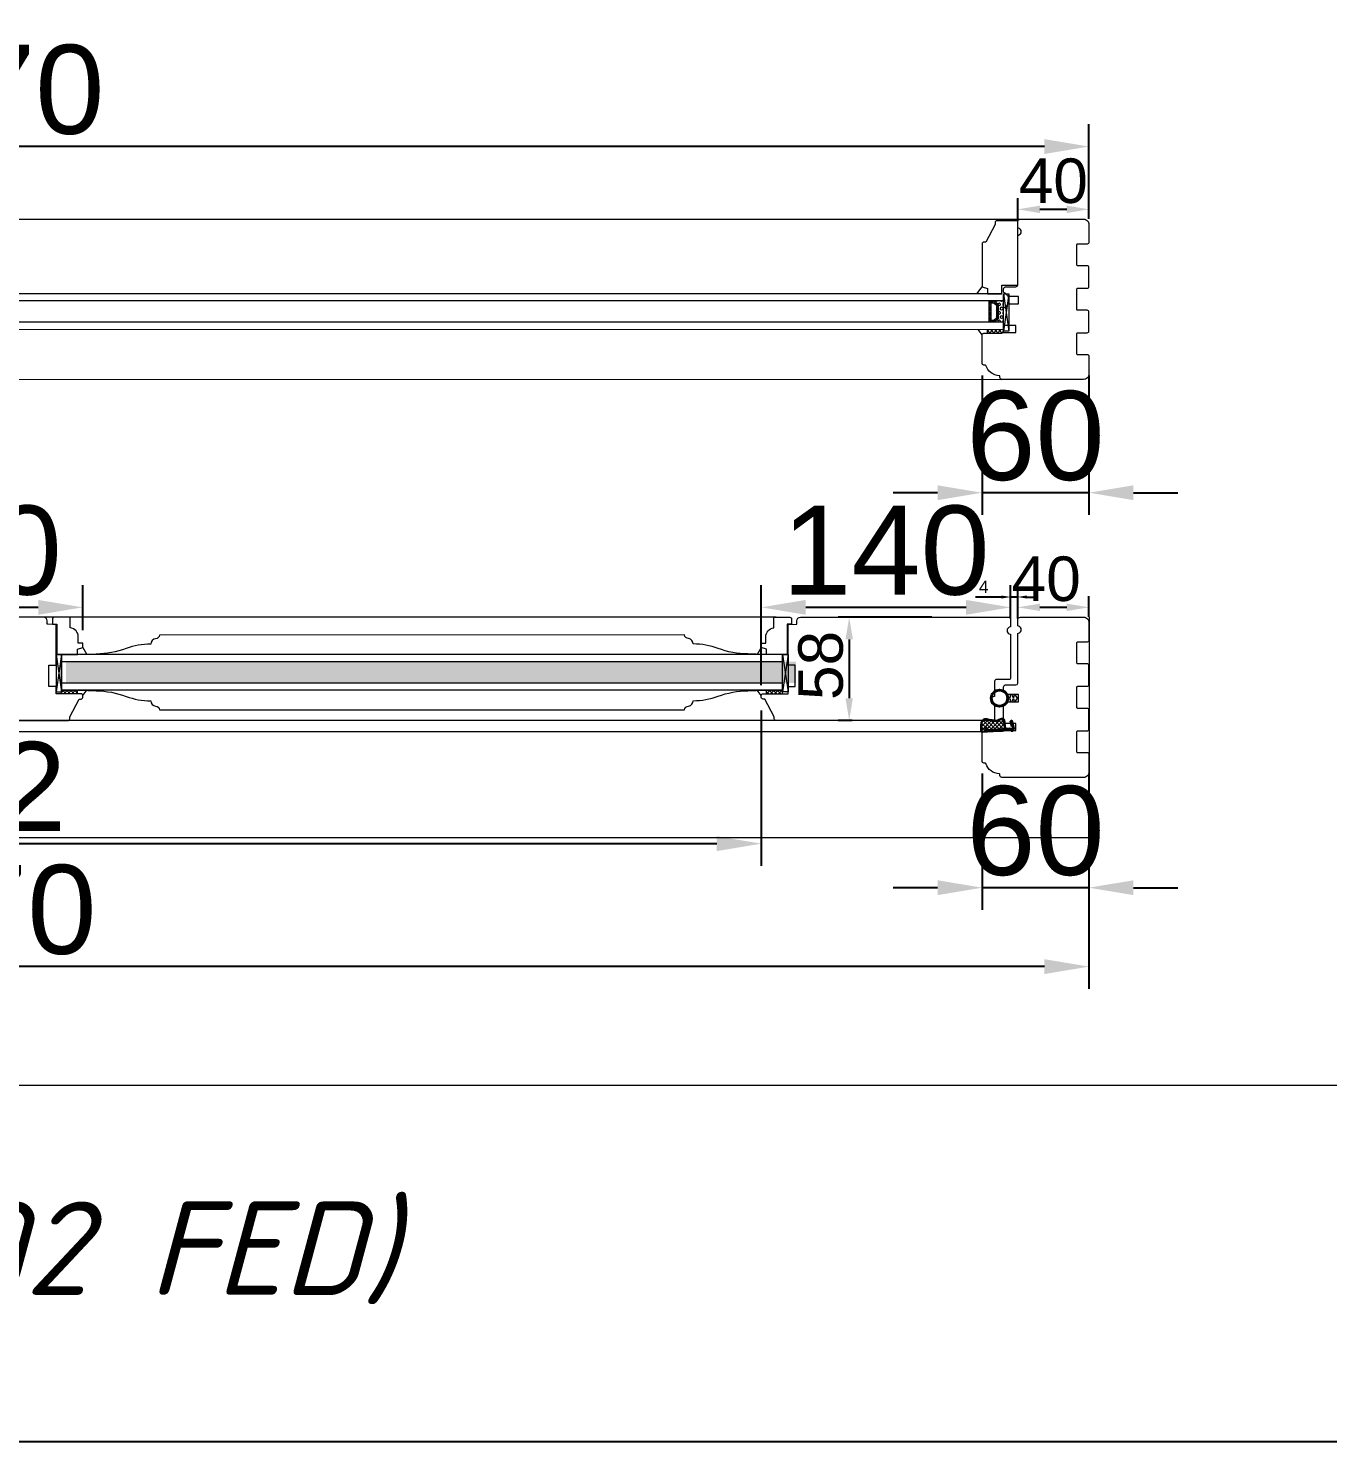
# Model space of a CAD drawing. Header units: millimetres. Extents: x 0 to 182016, y 11 to 3710.
# Drawn here: x 9071 to 9800, y 11 to 805 of the extents above; entities that cross this region are included whole.
import ezdxf

# ---------------------------------------------------------------- set-up
doc = ezdxf.new("R2010")
doc.units = ezdxf.units.MM
for name, color, linetype, lineweight in [('Matmenys', 10, 'Continuous', 20), ('OTHER', 251, 'Continuous', 13), ('Stakta', 7, 'Continuous', 25), ('Testinės profilio linijos', 7, 'Continuous', 5)]:
    doc.layers.add(name, color=color, linetype=linetype, lineweight=lineweight)
doc.layers.add('Stiklo paketas', color=7, linetype='Continuous')
doc.styles.add('ROMANS', font='stylu.ttf', dxfattribs={"oblique": 15})
doc.styles.get("Standard").update_dxf_attribs({"font": 'arial.ttf'})
doc.dimstyles.new('3-5', dxfattribs={"dimscale": 3.5, "dimtxt": 3.5, "dimasz": 3.5, "dimexe": 1.25, "dimexo": 0.625, "dimtad": 1, "dimdec": 1, "dimtxsty": 'Standard', "dimcen": 3.5, "dimadec": 0, "dimazin": 0, "dimtfac": 1, "dimtdec": 1, "dimtmove": 0, "dimatfit": 3, "dimfxl": 1, "dimarcsym": 0})
doc.dimstyles.new('5 geras', dxfattribs={"dimscale": 5, "dimtxt": 5, "dimasz": 2.5, "dimexe": 1.25, "dimexo": 0.625, "dimtad": 1, "dimdec": 1, "dimtxsty": 'Standard', "dimcen": 2.5, "dimadec": 0, "dimazin": 0, "dimtfac": 1, "dimtdec": 1, "dimtmove": 0, "dimatfit": 3, "dimfxl": 1, "dimarcsym": 0})
doc.dimstyles.new('Padidinti matmenys', dxfattribs={"dimscale": 10, "dimtxt": 5, "dimasz": 2.5, "dimexe": 1.25, "dimexo": 0.625, "dimtad": 1, "dimdec": 1, "dimtxsty": 'Standard', "dimcen": 2.5, "dimadec": 0, "dimazin": 0, "dimtfac": 1, "dimtdec": 1, "dimtmove": 0, "dimatfit": 3, "dimfxl": 1, "dimarcsym": 0})

# ---------------------------------------------------------------- blocks, each defined once
blk = doc.blocks.new('*D1341')
at = {"color": 0, "lineweight": -2, "transparency": 16777216}
for p, q in [((8396.3, 700.76), (8396.3, 750.79)), ((9666.33, 700.77), (9666.33, 750.79)), ((9641.33, 738.29), (8421.3, 738.29))]:
    blk.add_line(p, q, dxfattribs=at)
at = {"color": 0, "transparency": 16777216}
for points in [[(8421.3, 742.46), (8421.3, 734.13), (8396.3, 738.29)], [(9641.33, 742.46), (9641.33, 734.13), (9666.33, 738.29)]]:
    blk.add_solid(points, dxfattribs=at)
at = {"layer": 'Defpoints', "color": 0, "transparency": 16777216}
for p in [(8396.3, 738.29), (8396.3, 694.51), (9666.33, 694.52)]:
    blk.add_point(p, dxfattribs=at)
at = {"color": 0, "lineweight": 5, "transparency": 16777216, "insert": (9035.79, 770.07), "char_height": 50, "attachment_point": 5}
blk.add_mtext('1270', dxfattribs=at)
blk = doc.blocks.new('*D1342')
at = {"color": 0, "lineweight": -2, "transparency": 16777216}
for p, q in [((9606.33, 609.77), (9606.33, 531.38)), ((9666.33, 609.77), (9666.33, 531.38)), ((9581.33, 543.88), (9556.33, 543.88)), ((9666.33, 543.88), (9606.33, 543.88)), ((9691.33, 543.88), (9716.33, 543.88))]:
    blk.add_line(p, q, dxfattribs=at)
at = {"color": 0, "transparency": 16777216}
for points in [[(9581.33, 548.05), (9581.33, 539.71), (9606.33, 543.88)], [(9691.33, 548.05), (9691.33, 539.71), (9666.33, 543.88)]]:
    blk.add_solid(points, dxfattribs=at)
at = {"layer": 'Defpoints', "color": 0, "transparency": 16777216}
for p in [(9606.33, 616.02), (9666.33, 616.02), (9606.33, 543.88)]:
    blk.add_point(p, dxfattribs=at)
at = {"color": 0, "lineweight": 5, "transparency": 16777216, "insert": (9636.33, 575.66), "char_height": 50, "attachment_point": 5}
blk.add_mtext('60', dxfattribs=at)
blk = doc.blocks.new('*D1343')
at = {"color": 0, "lineweight": -2, "transparency": 16777216}
for p, q in [((9626.33, 697.64), (9626.33, 709.28)), ((9666.33, 697.64), (9666.33, 709.28)), ((9653.83, 703.03), (9638.83, 703.03))]:
    blk.add_line(p, q, dxfattribs=at)
at = {"color": 0, "transparency": 16777216}
for points in [[(9638.83, 705.11), (9638.83, 700.95), (9626.33, 703.03)], [(9653.83, 705.11), (9653.83, 700.95), (9666.33, 703.03)]]:
    blk.add_solid(points, dxfattribs=at)
at = {"layer": 'Defpoints', "color": 0, "transparency": 16777216}
for p in [(9626.33, 703.03), (9626.33, 694.52), (9666.33, 694.52)]:
    blk.add_point(p, dxfattribs=at)
at = {"color": 0, "lineweight": 5, "transparency": 16777216, "insert": (9646.33, 718.92), "char_height": 25, "attachment_point": 5}
blk.add_mtext('40', dxfattribs=at)
blk = doc.blocks.new('*D1346')
at = {"color": 0, "lineweight": -2, "transparency": 16777216}
for p, q in [((9482.33, 435.72), (9482.33, 492.01)), ((9622.33, 476.97), (9622.33, 492.01)), ((9597.33, 479.51), (9507.33, 479.51))]:
    blk.add_line(p, q, dxfattribs=at)
at = {"color": 0, "transparency": 16777216}
for points in [[(9507.33, 483.67), (9507.33, 475.34), (9482.33, 479.51)], [(9597.33, 483.67), (9597.33, 475.34), (9622.33, 479.51)]]:
    blk.add_solid(points, dxfattribs=at)
at = {"layer": 'Defpoints', "color": 0, "transparency": 16777216}
for p in [(9482.33, 479.51), (9622.33, 470.72), (9482.33, 429.47)]:
    blk.add_point(p, dxfattribs=at)
at = {"color": 0, "lineweight": 5, "transparency": 16777216, "insert": (9552.33, 511.29), "char_height": 50, "attachment_point": 5}
blk.add_mtext('140', dxfattribs=at)
blk = doc.blocks.new('*D1347')
at = {"layer": 'Defpoints', "color": 0, "transparency": 16777216}
for p in [(9622.33, 485.3), (9622.33, 470.97), (9626.33, 470.97)]:
    blk.add_point(p, dxfattribs=at)
at = {"layer": 'Matmenys', "color": 0, "lineweight": -2, "transparency": 16777216}
for p, q in [((9617.08, 485.3), (9602.61, 485.3)), ((9622.33, 473.16), (9622.33, 489.68)), ((9626.33, 485.3), (9622.33, 485.3)), ((9626.33, 473.16), (9626.33, 489.68)), ((9631.58, 485.3), (9636.83, 485.3))]:
    blk.add_line(p, q, dxfattribs=at)
at = {"layer": 'Matmenys', "color": 0, "transparency": 16777216}
for points in [[(9617.08, 486.18), (9617.08, 484.43), (9622.33, 485.3)], [(9631.58, 486.18), (9631.58, 484.43), (9626.33, 485.3)]]:
    blk.add_solid(points, dxfattribs=at)
at = {"layer": 'Matmenys', "color": 0, "transparency": 16777216, "insert": (9607.22, 490.99), "char_height": 7, "attachment_point": 5}
blk.add_mtext('4', dxfattribs=at)
blk = doc.blocks.new('*D1348')
at = {"color": 0, "lineweight": -2, "transparency": 16777216}
for p, q in [((8580.3, 421.51), (8580.3, 334.28)), ((9482.33, 421.51), (9482.33, 334.28)), ((9457.33, 346.78), (8605.3, 346.78))]:
    blk.add_line(p, q, dxfattribs=at)
at = {"color": 0, "transparency": 16777216}
for points in [[(8605.3, 350.94), (8605.3, 342.61), (8580.3, 346.78)], [(9457.33, 350.94), (9457.33, 342.61), (9482.33, 346.78)]]:
    blk.add_solid(points, dxfattribs=at)
at = {"layer": 'Defpoints', "color": 0, "transparency": 16777216}
for p in [(8580.3, 427.76), (9482.33, 427.76), (8580.3, 346.78)]:
    blk.add_point(p, dxfattribs=at)
at = {"color": 0, "lineweight": 5, "transparency": 16777216, "insert": (9033.82, 378.55), "char_height": 50, "attachment_point": 5}
blk.add_mtext('902', dxfattribs=at)
blk = doc.blocks.new('*D1353')
at = {"color": 0, "lineweight": -2, "transparency": 16777216}
for p, q in [((8396.3, 343.72), (8396.3, 265.24)), ((9666.33, 343.72), (9666.33, 265.24)), ((9641.33, 277.74), (8421.3, 277.74))]:
    blk.add_line(p, q, dxfattribs=at)
at = {"color": 0, "transparency": 16777216}
for points in [[(8421.3, 281.91), (8421.3, 273.58), (8396.3, 277.74)], [(9641.33, 281.91), (9641.33, 273.58), (9666.33, 277.74)]]:
    blk.add_solid(points, dxfattribs=at)
at = {"layer": 'Defpoints', "color": 0, "transparency": 16777216}
for p in [(8396.3, 349.97), (9666.33, 349.97), (8396.3, 277.74)]:
    blk.add_point(p, dxfattribs=at)
at = {"color": 0, "lineweight": 5, "transparency": 16777216, "insert": (9031.32, 309.52), "char_height": 50, "attachment_point": 5}
blk.add_mtext('1270', dxfattribs=at)
blk = doc.blocks.new('*D1356')
at = {"color": 0, "lineweight": -2, "transparency": 16777216}
for p, q in [((9606.33, 386.23), (9606.33, 309.56)), ((9666.33, 386.23), (9666.33, 309.56)), ((9581.33, 322.06), (9556.33, 322.06)), ((9666.33, 322.06), (9606.33, 322.06)), ((9691.33, 322.06), (9716.33, 322.06))]:
    blk.add_line(p, q, dxfattribs=at)
at = {"color": 0, "transparency": 16777216}
for points in [[(9581.33, 326.22), (9581.33, 317.89), (9606.33, 322.06)], [(9691.33, 326.22), (9691.33, 317.89), (9666.33, 322.06)]]:
    blk.add_solid(points, dxfattribs=at)
at = {"layer": 'Defpoints', "color": 0, "transparency": 16777216}
for p in [(9606.33, 392.48), (9666.33, 392.48), (9606.33, 322.06)]:
    blk.add_point(p, dxfattribs=at)
at = {"color": 0, "lineweight": 5, "transparency": 16777216, "insert": (9636.33, 353.83), "char_height": 50, "attachment_point": 5}
blk.add_mtext('60', dxfattribs=at)
blk = doc.blocks.new('*D1357')
at = {"color": 0, "lineweight": -2, "transparency": 16777216}
for p, q in [((9626.33, 474.1), (9626.33, 485.76)), ((9666.33, 474.1), (9666.33, 485.76)), ((9653.83, 479.51), (9638.83, 479.51))]:
    blk.add_line(p, q, dxfattribs=at)
at = {"color": 0, "transparency": 16777216}
for points in [[(9638.83, 481.59), (9638.83, 477.42), (9626.33, 479.51)], [(9653.83, 481.59), (9653.83, 477.42), (9666.33, 479.51)]]:
    blk.add_solid(points, dxfattribs=at)
at = {"layer": 'Defpoints', "color": 0, "transparency": 16777216}
for p in [(9626.33, 479.51), (9626.33, 470.98), (9666.33, 470.98)]:
    blk.add_point(p, dxfattribs=at)
at = {"color": 0, "lineweight": 5, "transparency": 16777216, "insert": (9642.33, 495.4), "char_height": 25, "attachment_point": 5}
blk.add_mtext('40', dxfattribs=at)
blk = doc.blocks.new('*D1358')
at = {"layer": 'Defpoints', "color": 0, "transparency": 16777216}
for p in [(9622.33, 485.31), (9622.33, 470.98), (9626.33, 470.98)]:
    blk.add_point(p, dxfattribs=at)
at = {"layer": 'Matmenys', "color": 0, "lineweight": -2, "transparency": 16777216}
for p, q in [((9617.08, 485.31), (9602.61, 485.31)), ((9622.33, 473.16), (9622.33, 489.68)), ((9626.33, 485.31), (9622.33, 485.31)), ((9626.33, 473.16), (9626.33, 489.68)), ((9631.58, 485.31), (9636.83, 485.31))]:
    blk.add_line(p, q, dxfattribs=at)
at = {"layer": 'Matmenys', "color": 0, "transparency": 16777216}
for points in [[(9617.08, 486.18), (9617.08, 484.43), (9622.33, 485.31)], [(9631.58, 486.18), (9631.58, 484.43), (9626.33, 485.31)]]:
    blk.add_solid(points, dxfattribs=at)
at = {"layer": 'Matmenys', "color": 0, "transparency": 16777216, "insert": (9607.22, 491), "char_height": 7, "attachment_point": 5}
blk.add_mtext('4', dxfattribs=at)
blk = doc.blocks.new('*D1359')
at = {"color": 0, "lineweight": -2, "transparency": 16777216}
for p, q in [((9578.16, 473.97), (9525.43, 473.97)), ((9531.68, 461.47), (9531.68, 428.47)), ((9533.38, 415.97), (9525.43, 415.97))]:
    blk.add_line(p, q, dxfattribs=at)
at = {"color": 0, "transparency": 16777216}
for points in [[(9529.6, 461.47), (9533.77, 461.47), (9531.68, 473.97)], [(9529.6, 428.47), (9533.77, 428.47), (9531.68, 415.97)]]:
    blk.add_solid(points, dxfattribs=at)
at = {"layer": 'Defpoints', "color": 0, "transparency": 16777216}
for p in [(9581.29, 473.97), (9531.68, 415.97), (9536.51, 415.97)]:
    blk.add_point(p, dxfattribs=at)
at = {"color": 0, "lineweight": 5, "transparency": 16777216, "insert": (9515.8, 446.88), "char_height": 25, "attachment_point": 5, "rotation": 90}
blk.add_mtext('58', dxfattribs=at)
blk = doc.blocks.new('*D1360')
at = {"layer": 'Defpoints', "color": 0, "transparency": 16777216}
for p in [(9622.33, 485.3), (9622.33, 470.97), (9626.33, 470.97)]:
    blk.add_point(p, dxfattribs=at)
at = {"layer": 'Matmenys', "color": 0, "lineweight": -2, "transparency": 16777216}
for p, q in [((9617.08, 485.3), (9602.61, 485.3)), ((9622.33, 473.16), (9622.33, 489.68)), ((9626.33, 485.3), (9622.33, 485.3)), ((9626.33, 473.16), (9626.33, 489.68)), ((9631.58, 485.3), (9636.83, 485.3))]:
    blk.add_line(p, q, dxfattribs=at)
at = {"layer": 'Matmenys', "color": 0, "transparency": 16777216}
for points in [[(9617.08, 486.18), (9617.08, 484.43), (9622.33, 485.3)], [(9631.58, 486.18), (9631.58, 484.43), (9626.33, 485.3)]]:
    blk.add_solid(points, dxfattribs=at)
at = {"layer": 'Matmenys', "color": 0, "transparency": 16777216, "insert": (9607.22, 490.99), "char_height": 7, "attachment_point": 5}
blk.add_mtext('4', dxfattribs=at)
blk = doc.blocks.new('*D1362')
at = {"color": 0, "lineweight": -2, "transparency": 16777216}
for p, q in [((8961.32, 466.72), (8961.32, 492.01)), ((9101.32, 466.72), (9101.32, 492.01)), ((9076.32, 479.51), (8986.32, 479.51))]:
    blk.add_line(p, q, dxfattribs=at)
at = {"color": 0, "transparency": 16777216}
for points in [[(8986.32, 483.67), (8986.32, 475.34), (8961.32, 479.51)], [(9076.32, 483.67), (9076.32, 475.34), (9101.32, 479.51)]]:
    blk.add_solid(points, dxfattribs=at)
at = {"layer": 'Defpoints', "color": 0, "transparency": 16777216}
for p in [(8961.32, 479.51), (8961.32, 460.47), (9101.32, 460.47)]:
    blk.add_point(p, dxfattribs=at)
at = {"color": 0, "lineweight": 5, "transparency": 16777216, "insert": (9031.32, 511.29), "char_height": 50, "attachment_point": 5}
blk.add_mtext('140', dxfattribs=at)

msp = doc.modelspace()

# ---------------------------------------------------------------- hatches: boundary and pattern name
h = msp.add_hatch()
h.set_pattern_fill('HEX', scale=0.75, angle=-90)
h.set_pattern_definition([(270, (-734215.347, 233678.215), (4.124445987, -8e-16), [2.38125, -4.7625]), (30, (-734215.347, 233678.215), (-2.062222993, 3.571875), [2.38125, -4.7625]), (330, (-734215.347, 233675.8336), (2.062222993, 3.571875), [2.38125, -4.7625])])
h.paths.add_polyline_path([(9091.8178132, 448.9973551), (9091.8178132, 436.997712), (9501.8343784, 436.9975949), (9501.8343784, 448.9972404)])
at = {"lineweight": 0, "ltscale": 0.5}
h = msp.add_hatch(dxfattribs=at)
h.set_pattern_fill('ANSI37', color=256, scale=0.5, angle=90, style=0)
h.set_pattern_definition([(135, (9386.5889, 363.0862), (-1.122532, -1.122532), []), (225, (9386.5889, 363.0862), (1.122532, -1.122532), [])])
h.paths.add_polyline_path([(9098.3178128, 432.9663918), (9089.3178128, 432.9663918), (9089.3178128, 430.9663918), (9098.3178128, 430.9663918)])
h = msp.add_hatch(dxfattribs=at)
h.set_pattern_fill('ANSI37', color=256, scale=0.5, angle=90, style=0)
h.set_pattern_definition([(135, (8517.1396, 363.0873), (-1.122532, -1.122532), []), (225, (8517.1396, 363.0873), (1.122532, -1.122532), [])])
h.paths.add_polyline_path([(9485.3329873, 432.9675103), (9494.3329873, 432.9675103), (9494.3329873, 430.9675103), (9485.3329873, 430.9675103)])
at = {"layer": 'Matmenys'}
h = msp.add_hatch(dxfattribs=at)
h.set_pattern_fill('ANSI37', color=252, scale=0.5, angle=-180, style=0)
h.set_pattern_definition([(225, (-146386.8806, -1099070.6202), (1.1225320151, -1.1225320151), []), (315, (-146386.8806, -1099070.6202), (1.1225320151, 1.1225320151), [])])
edge = h.paths.add_edge_path()
edge.add_arc((9608.9229264, 410.6774425), 0.1, 543.5893456117, 633.5893456117, ccw=False)
edge.add_line((9608.8231225, 410.671182), (9608.7260393, 412.2188677))
edge.add_arc((9608.4765297, 412.2032165), 0.25, 363.5893456117, 543.5893456117)
edge.add_line((9608.2270201, 412.1875652), (9608.3554058, 410.1408603))
edge.add_arc((9608.4552096, 410.1471208), 0.1, 543.5893456117, 633.589345619)
edge.add_line((9608.4614701, 410.047317), (9608.4662151, 409.971674))
edge.add_line((9608.4662151, 409.971674), (9606.4844142, 409.8473596))
edge.add_spline(control_points=[(9606.4844142, 409.8473596), (9606.4052557, 409.8591619), (9606.335264, 409.8703375), (9606.2515132, 409.8921314), (9606.2279489, 409.9015172), (9606.2040659, 409.9142121), (9606.1960063, 409.9204613), (9606.1715185, 409.9460502), (9606.1526256, 409.9752872), (9606.1189222, 410.0796069), (9606.1058003, 410.1525392), (9606.0860981, 410.4055222), (9606.0965965, 410.6193563), (9606.1159246, 411.0618348), (9606.1204, 411.2811636), (9606.1214762, 411.7010545), (9606.1184442, 411.9041407), (9606.1057338, 412.494348), (9606.0925573, 412.8623981), (9606.092819, 413.6155795), (9606.1113153, 413.9923294), (9606.2145017, 414.5854338), (9606.2743957, 414.8130048), (9606.4274313, 415.210106), (9606.5101807, 415.3818937), (9606.7141809, 415.7230614), (9606.8342957, 415.8892641), (9607.1017408, 416.1804238), (9607.2494145, 416.3040038), (9607.530599, 416.4637226), (9607.6658953, 416.5112765), (9607.9671941, 416.5708815), (9608.1307941, 416.5815848), (9608.7153909, 416.5678409), (9609.1793065, 416.4730867), (9610.0718026, 416.3013444), (9610.4988829, 416.2176498), (9611.5772315, 416.0064635), (9612.235282, 415.8727294), (9613.228384, 415.7478034), (9613.5319851, 415.7173096), (9614.1540287, 415.6929741), (9614.4699328, 415.7005149), (9615.019141, 415.7853992), (9615.2552244, 415.8467379), (9615.6558758, 416.0191982), (9615.8145084, 416.1140467), (9616.1131671, 416.298315), (9616.2546244, 416.3881725), (9616.5564073, 416.5442556), (9616.72146, 416.6142258), (9617.0865817, 416.733957), (9617.2875318, 416.7769595), (9617.6269484, 416.8008582), (9617.7689339, 416.7876524), (9617.9641546, 416.7276132), (9618.0294824, 416.690873), (9618.1562057, 416.5823239), (9618.2153836, 416.5102577), (9618.3724611, 416.2461701), (9618.4539608, 416.0050618), (9618.5705781, 415.4546509), (9618.6071096, 415.1464558), (9618.6603811, 414.5502379), (9618.6796036, 414.262687), (9618.722963, 413.7321971), (9618.7450992, 413.4839386), (9618.7813135, 413.0791363), (9618.7953999, 412.921733), (9618.823522, 412.5978006), (9618.8385581, 412.4194834), (9618.9068431, 412.1166163), (9618.9424781, 411.9987943), (9619.0380749, 411.7863155), (9619.0912218, 411.6924007), (9619.2098626, 411.547207), (9619.2654848, 411.4921889), (9619.389252, 411.4030969), (9619.452879, 411.3702175), (9619.5717431, 411.3220493), (9619.6288201, 411.3051681), (9619.7294005, 411.2792242), (9619.7737961, 411.2695066), (9619.8147924, 411.2604707)], knot_values=[0, 0, 0, 0, 0.2245066002, 0.2245066002, 0.377043448, 0.377043448, 0.5295802957, 0.5295802957, 0.8082977366, 0.8082977366, 1.0870151774, 1.0870151774, 1.6244414062, 1.6244414062, 2.161867635, 2.161867635, 2.6992938638, 2.6992938638, 3.7741463214, 3.7741463214, 5.0334406395, 5.0334406395, 5.8656302806, 5.8656302806, 6.5060139406, 6.5060139406, 7.1463976006, 7.1463976006, 7.7996240151, 7.7996240151, 8.3563201169, 8.3563201169, 8.9130162187, 8.9130162187, 10.239934143, 10.239934143, 11.5668520673, 11.5668520673, 13.5970761059, 13.5970761059, 14.4582175179, 14.4582175179, 15.3193589298, 15.3193589298, 15.9856015553, 15.9856015553, 16.5061017172, 16.5061017172, 17.0266018791, 17.0266018791, 17.547102041, 17.547102041, 18.1672448488, 18.1672448488, 18.7176261004, 18.7176261004, 19.1465766047, 19.1465766047, 19.5755271091, 19.5755271091, 20.3898249977, 20.3898249977, 21.2041228863, 21.2041228863, 21.9655448497, 21.9655448497, 22.7269668131, 22.7269668131, 23.2229068178, 23.2229068178, 23.7188468224, 23.7188468224, 24.0184411081, 24.0184411081, 24.2549295987, 24.2549295987, 24.4119994701, 24.4119994701, 24.5501072405, 24.5501072405, 24.6882150108, 24.6882150108, 24.8099116426, 24.8099116426, 24.8099116426, 24.8099116426], degree=3, periodic=0)
edge.add_line((9619.8147924, 411.2604707), (9608.9291869, 410.5776386))
at = {"layer": 'Stakta', "lineweight": 5, "true_color": 0x000000}
h = msp.add_hatch(dxfattribs=at)
h.set_pattern_fill('JIS_WOOD', color=18, angle=270, style=0)
h.set_pattern_definition([(225, (27123.4089, 14165.9806), (-0.5, 0.5), [])])
h.paths.add_polyline_path([(9615.3344793, 649.5717215), (9615.3344793, 641.5717215), (9613.3344793, 639.5717215), (9610.3344793, 639.5717215), (9610.3344793, 651.5717215), (9613.3344793, 651.5717215)])
h.paths.add_polyline_path([(9614.3344793, 641.9859351), (9614.3344793, 649.1575079), (9612.9202658, 650.5717215), (9611.3344793, 650.5717215), (9611.3344793, 640.5717215), (9612.9202658, 640.5717215)], flags=16)
h = msp.add_hatch(dxfattribs=at)
h.set_pattern_fill('HEX', color=18, scale=0.25, angle=270, style=0)
h.set_pattern_definition([(270, (27123.4089, 14165.9806), (-1.374815, 3e-16), [0.79375, -1.5875]), (150, (27123.4089, 14165.9806), (0.6874075, 1.190624716), [0.79375, -1.5875]), (210, (27123.4089, 14165.1869), (-0.6874075, 1.190624716), [0.79375, -1.5875])])
h.paths.add_polyline_path([(9618.3344793, 639.5717215), (9613.3344793, 639.5717215), (9615.3344793, 641.5717215), (9615.3344793, 649.5717215), (9613.3344793, 651.5717215), (9618.3344793, 651.5717215)])
h = msp.add_hatch(dxfattribs=at)
h.set_pattern_fill('ANSI37', color=18, scale=0.5, angle=270, style=0)
h.set_pattern_definition([(315, (8665.4845, 1264.5723), (1.122532, 1.122532), []), (45, (8665.4845, 1264.5723), (-1.122532, 1.122532), [])])
h.paths.add_polyline_path([(9609.3344793, 635.5717215), (9618.3344793, 635.5717215), (9618.3344793, 633.5717215), (9609.3344793, 633.5717215)])

# ---------------------------------------------------------------- linework, layer by layer
at = {"lineweight": 5}
msp.add_line((8431.3407563, 697.5158011), (9631.3344735, 697.5158011), dxfattribs=at)
at = {"lineweight": 0}
for p, q in [((9490.6515736, 473.9691617), (8571.984052, 473.9680961)), ((9089.3178128, 452.9656827), (9086.3178128, 431.9656827)), ((9086.3178128, 452.9656827), (9089.3178128, 431.9656827)), ((9101.3178128, 456.9663918), (9103.6044779, 452.9663918)), ((9482.3329873, 456.9675103), (9480.0463222, 452.9675103)), ((9494.3329873, 452.9668013), (9497.3329873, 431.9668013)), ((9497.3329873, 452.9668013), (9494.3329873, 431.9668013)), ((9089.3178128, 430.9663918), (9089.3178128, 433.9663918)), ((9098.3178128, 430.9663918), (9098.3178128, 432.9663918)), ((9101.3178128, 429.9663918), (9103.6044779, 432.9663918)), ((9482.3329873, 429.9675103), (9480.0463222, 432.9675103)), ((9485.3329873, 430.9675103), (9485.3329873, 432.9675103)), ((9494.3329873, 430.9675103), (9494.3329873, 433.9675103)), ((11420.2655623, 210.9357406), (7719.8052779, 210.9357406))]:
    msp.add_line(p, q, dxfattribs=at)
for p, q in [((9623.2849679, 415.8869278), (9622.3096159, 415.666273)), ((9623.0380811, 412.4462665), (9622.3096159, 415.666273)), ((9624.2684144, 411.5398374), (9623.2849679, 415.8869278)), ((9608.3554058, 410.1408603), (9608.2270201, 412.1875652)), ((9623.7197341, 411.004437), (9608.4614701, 410.047317)), ((9608.4614701, 410.047317), (9608.4662151, 409.971674)), ((9608.8231225, 410.671182), (9608.7260393, 412.2188677)), ((9623.762952, 411.5081307), (9608.9291869, 410.5776386)), ((9622.6690208, 409.9366944), (9623.7197341, 411.004437)), ((9623.4166615, 409.9835924), (9622.6690208, 409.9366944)), ((9623.5257571, 412.5565939), (9623.0380811, 412.4462665)), ((9623.4166615, 409.9835924), (9624.4470028, 411.0500571)), ((9623.762952, 411.5081307), (9623.5257571, 412.5565939)), ((9624.4157003, 411.5490763), (9624.2684144, 411.5398374)), ((9624.4470028, 411.0500571), (9624.4157003, 411.5490763))]:
    msp.add_line(p, q)
at = {"color": 1}
for p, q in [((9606.4401739, 409.5506395), (9621.7649894, 410.5119342)), ((9606.4844142, 409.8473596), (9621.7193589, 410.8030169)), ((9619.8793652, 411.5534388), (9621.6398165, 411.6638684))]:
    msp.add_line(p, q, dxfattribs=at)
msp.add_lwpolyline([(11420.2655623, 3710.4502728), (11420.2655623, 10.9108603), (5920.9502194, 10.9108603), (5920.9502194, 3710.4502728)], close=True)
at = {"lineweight": 5}
msp.add_lwpolyline([(9666.3725918, 473.9727875), (9666.3725918, 349.9727875), (8396.302638, 349.9744389), (8396.302638, 473.9744389)], dxfattribs=at)
at = {"lineweight": 0}
for points in [[(8969.6349071, 415.9686289), (9093.0007185, 415.9686289, 0.4142135624), (9094.0007185, 416.9686289), (9094.0007185, 417.9686289), (9099.3178128, 427.9686289), (9100.3178128, 427.9686289, 0.4142135624), (9101.3178128, 428.9686289), (9101.3178128, 429.9686289, 0.4142135624), (9100.3178128, 430.9686289), (9086.3178128, 430.9686289), (9086.3178128, 434.9686289), (9082.3178128, 434.9686289), (9082.3178128, 446.9686289), (9086.3178128, 446.9686289), (9086.3178128, 469.429339, 0.4116598905), (9085.8221761, 469.9293199), (9081.6151949, 469.9660337, -0.4116598905), (9081.3178128, 470.2660223), (9081.3178128, 471.9686289, 0.4142135624), (9079.3178128, 473.9686289), (8983.3178128, 473.9686289, 0.4142135624)], [(9094.3178128, 467.9663918), (9094.3178128, 473.9663918), (9085.3178128, 473.9663918, 0.4142135624), (9084.3178128, 472.9663918), (9084.3178128, 469.9663918), (9086.8178128, 469.9663918), (9086.8178128, 452.9663918), (9098.3178128, 452.9663918), (9098.3178128, 455.9663918), (9101.3178128, 456.9663918), (9101.3178128, 459.4663918), (9098.8178128, 459.4663918), (9098.8178128, 462.9914546, 0.3851703882), (9094.3178128, 467.9663918)], [(9489.3329873, 467.9675103), (9489.3329873, 473.9675103), (9498.3329873, 473.9675103, -0.4142135624), (9499.3329873, 472.9675103), (9499.3329873, 469.9675103), (9496.8329873, 469.9675103), (9496.8329873, 452.9675103), (9485.3329873, 452.9675103), (9485.3329873, 455.9675103), (9482.3329873, 456.9675103), (9482.3329873, 459.4675103), (9484.8329873, 459.4675103), (9484.8329873, 462.9925731, -0.3851703882), (9489.3329873, 467.9675103)]]:
    msp.add_lwpolyline(points, format="xyb", dxfattribs=at)
msp.add_lwpolyline([(9497.830116, 469.9298527), (9502.0370973, 469.9665665, 0.4116598905), (9502.3344793, 470.266555), (9502.3344793, 471.9691617, -0.4142135624), (9504.3344793, 473.9691617), (9621.3344793, 473.9691617, -0.4142135624), (9622.3344793, 472.9691617), (9622.3344793, 468.4691617, 1), (9622.3344793, 464.4691617), (9622.3344793, 439.9691617, -0.4142135624), (9621.3344793, 438.9691617), (9614.3344793, 438.9691617, 0.4142135624), (9613.3344793, 437.9691617), (9613.3344793, 437.4691617), (9613.3344793, 429.4691617, 1), (9613.3344793, 425.4691617), (9613.3344793, 416.9691617, -0.4142135624), (9612.3344793, 415.9691617), (9490.6515736, 415.9691617, -0.4142135624), (9489.6515736, 416.9691617), (9489.6515736, 417.9691617), (9484.3344793, 427.9691617), (9483.3344793, 427.9691617, -0.4142135624), (9482.3344793, 428.9691617), (9482.3344793, 429.9691617, -0.4142135624), (9483.3344793, 430.9691617), (9497.3344793, 430.9691617), (9497.3344793, 434.9691617), (9501.3344793, 434.9691617), (9501.3344793, 446.9691617), (9497.3344793, 446.9691617), (9497.3344793, 469.4298717, -0.4116598905)], format="xyb", close=True, dxfattribs=at)
at = {"lineweight": 20}
msp.add_lwpolyline([(9125.5960898, 429.5208739, 0.0889879617), (9139.5003311, 427.0265012, 0.3868095118), (9142.217369, 424.0398756, -0.3405968358), (9144.4483314, 421.9573149), (9439.2038603, 422.0027782, -0.3405968358), (9441.4348227, 424.0853389, 0.3868095118), (9444.1518606, 427.0719645, 0.0889879617), (9458.0561019, 429.5663373, -0.0854855353), (9474.7433952, 432.6678537), (9484.3343784, 433.0027782), (9494.3343784, 433.0027782), (9494.3343784, 453.0027782), (9484.3343784, 453.0027782), (9474.7433952, 453.3377027, -0.0854855353), (9458.0561019, 456.4392191, 0.0889879617), (9444.1518606, 458.9335919, 0.3868095118), (9441.4348227, 461.9202175, -0.3405968358), (9439.2038603, 464.0027782), (9144.4483314, 463.9573149, -0.3405968358), (9142.217369, 461.8747541, 0.3868095118), (9139.5003311, 458.8881285, 0.0889879617), (9125.5960898, 456.3937558, -0.0854855353), (9108.9087965, 453.2922394), (9099.3178132, 452.9573149), (9089.3178132, 452.9573149), (9089.3178132, 432.9573149), (9099.3178132, 432.9573149), (9108.9087965, 432.6223903, -0.0854855353)], format="xyb", close=True, dxfattribs=at)
at = {"lineweight": 0}
for points in [[(9086.3178128, 452.9656827), (9086.3178128, 431.9656827), (9089.3178128, 431.9656827), (9089.3178128, 452.9656827)], [(9497.3329873, 452.9668013), (9497.3329873, 431.9668013), (9494.3329873, 431.9668013), (9494.3329873, 452.9668013)]]:
    msp.add_lwpolyline(points, close=True, dxfattribs=at)
at = {"color": 18, "linetype": 'ByBlock', "true_color": 0x000000}
for radius in [4.85, 4.25]:
    msp.add_circle((9616.0848639, 428.4928492), radius, dxfattribs=at)
for centre, radius, start, end in [((9608.4765297, 412.2032165), 0.25, 3.5893456092, 183.5893456092), ((9608.4552096, 410.1471208), 0.1, 183.5893456092, 273.5893456125), ((9608.9229264, 410.6774425), 0.1, 183.5893456092, 273.5893456125)]:
    msp.add_arc(centre, radius, start, end)
at = {"color": 1}
msp.add_spline([(9606.4401739, 409.5506395), (9606.0786736, 409.6411363), (9605.8091327, 410.9149948), (9606.297522, 415.6073677), (9607.3407198, 416.697374), (9609.5041917, 416.7159904), (9611.2022315, 416.3856165), (9613.3676724, 416.0387002), (9615.4043941, 416.2381289), (9616.2326388, 416.7142979), (9618.087179, 416.9945613), (9618.9796249, 414.2823827), (9619.1067924, 412.8035071), (9619.2247638, 412.1162392), (9619.5269694, 411.6743539), (9619.8793652, 411.5534388)], degree=3, dxfattribs=at)
msp.add_open_spline([(9606.4844142, 409.8473596), (9606.4052557, 409.8591619), (9606.335264, 409.8703375), (9606.2515132, 409.8921314), (9606.2279489, 409.9015172), (9606.2040659, 409.9142121), (9606.1960063, 409.9204613), (9606.1715185, 409.9460502), (9606.1526256, 409.9752872), (9606.1189222, 410.0796069), (9606.1058003, 410.1525392), (9606.0860981, 410.4055222), (9606.0965965, 410.6193563), (9606.1159246, 411.0618348), (9606.1204, 411.2811636), (9606.1214762, 411.7010545), (9606.1184442, 411.9041407), (9606.1057338, 412.494348), (9606.0925573, 412.8623981), (9606.092819, 413.6155795), (9606.1113153, 413.9923294), (9606.2145017, 414.5854338), (9606.2743957, 414.8130048), (9606.4274313, 415.210106), (9606.5101807, 415.3818937), (9606.7141809, 415.7230614), (9606.8342957, 415.8892641), (9607.1017408, 416.1804238), (9607.2494145, 416.3040038), (9607.530599, 416.4637226), (9607.6658953, 416.5112765), (9607.9671941, 416.5708815), (9608.1307941, 416.5815848), (9608.7153909, 416.5678409), (9609.1793065, 416.4730867), (9610.0718026, 416.3013444), (9610.4988829, 416.2176498), (9611.5772315, 416.0064635), (9612.235282, 415.8727294), (9613.228384, 415.7478034), (9613.5319851, 415.7173096), (9614.1540287, 415.6929741), (9614.4699328, 415.7005149), (9615.019141, 415.7853992), (9615.2552244, 415.8467379), (9615.6558758, 416.0191982), (9615.8145084, 416.1140467), (9616.1131671, 416.298315), (9616.2546244, 416.3881725), (9616.5564073, 416.5442556), (9616.72146, 416.6142258), (9617.0865817, 416.733957), (9617.2875318, 416.7769595), (9617.6269484, 416.8008582), (9617.7689339, 416.7876524), (9617.9641546, 416.7276132), (9618.0294824, 416.690873), (9618.1562057, 416.5823239), (9618.2153836, 416.5102577), (9618.3724611, 416.2461701), (9618.4539608, 416.0050618), (9618.5705781, 415.4546509), (9618.6071096, 415.1464558), (9618.6603811, 414.5502379), (9618.6796036, 414.262687), (9618.722963, 413.7321971), (9618.7450992, 413.4839386), (9618.7813135, 413.0791363), (9618.7953999, 412.921733), (9618.823522, 412.5978006), (9618.8385581, 412.4194834), (9618.9068431, 412.1166163), (9618.9424781, 411.9987943), (9619.0380749, 411.7863155), (9619.0912218, 411.6924007), (9619.2098626, 411.547207), (9619.2654848, 411.4921889), (9619.389252, 411.4030969), (9619.452879, 411.3702175), (9619.5717431, 411.3220493), (9619.6288201, 411.3051681), (9619.7294005, 411.2792242), (9619.7737961, 411.2695066), (9619.8147924, 411.2604707)], degree=3, knots=[0, 0, 0, 0, 0.2245066002, 0.2245066002, 0.377043448, 0.377043448, 0.5295802957, 0.5295802957, 0.8082977366, 0.8082977366, 1.0870151774, 1.0870151774, 1.6244414062, 1.6244414062, 2.161867635, 2.161867635, 2.6992938638, 2.6992938638, 3.7741463214, 3.7741463214, 5.0334406395, 5.0334406395, 5.8656302806, 5.8656302806, 6.5060139406, 6.5060139406, 7.1463976006, 7.1463976006, 7.7996240151, 7.7996240151, 8.3563201169, 8.3563201169, 8.9130162187, 8.9130162187, 10.239934143, 10.239934143, 11.5668520673, 11.5668520673, 13.5970761059, 13.5970761059, 14.4582175179, 14.4582175179, 15.3193589298, 15.3193589298, 15.9856015553, 15.9856015553, 16.5061017172, 16.5061017172, 17.0266018791, 17.0266018791, 17.547102041, 17.547102041, 18.1672448488, 18.1672448488, 18.7176261004, 18.7176261004, 19.1465766047, 19.1465766047, 19.5755271091, 19.5755271091, 20.3898249977, 20.3898249977, 21.2041228863, 21.2041228863, 21.9655448497, 21.9655448497, 22.7269668131, 22.7269668131, 23.2229068178, 23.2229068178, 23.7188468224, 23.7188468224, 24.0184411081, 24.0184411081, 24.2549295987, 24.2549295987, 24.4119994701, 24.4119994701, 24.5501072405, 24.5501072405, 24.6882150108, 24.6882150108, 24.8099116426, 24.8099116426, 24.8099116426, 24.8099116426], dxfattribs=at)
at = {"layer": 'OTHER'}
msp.add_lwpolyline([(9620.8880738, 429.1028754), (9622.3039826, 429.1028754), (9622.3039826, 430.7481568), (9622.8296648, 430.7481568), (9623.5730058, 429.1028754), (9624.3656254, 429.1028754), (9624.3656254, 430.7481568), (9624.5845162, 430.7481568), (9626.0873974, 428.4928492), (9624.5845162, 426.2375417), (9624.3656254, 426.2375417), (9624.3656254, 427.8828231), (9623.5730058, 427.8828231), (9622.8296648, 426.2375417), (9622.3039826, 426.2375417), (9622.3039826, 427.8828231), (9620.8880738, 427.8828231)], dxfattribs=at)
at = {"layer": 'Stakta', "color": 18, "lineweight": 5, "true_color": 0x000000}
for p, q in [((9603.3759055, 655.5726879), (9606.3329873, 659.5761975)), ((9617.3344793, 655.5726879), (8444.3011463, 655.5726879)), ((9618.3344793, 651.5726879), (8444.3011463, 651.5726879)), ((9618.3344793, 655.5717215), (9621.3344793, 634.5717215)), ((9621.3344793, 655.5717215), (9618.3344793, 634.5717215)), ((9618.3344793, 639.5726879), (8444.3011463, 639.5726879)), ((9618.3344793, 635.6182445), (8444.3011463, 634.9903198)), ((9606.3344793, 632.5726879), (9604.0478142, 635.5726879)), ((9606.3359713, 632.5716935), (9604.0493062, 635.5716935)), ((9609.3344793, 633.5717215), (9609.3344793, 635.5717215)), ((9618.3344793, 633.5724305), (9618.3344793, 636.4471783)), ((9504.3344793, 415.9691617), (8558.3026384, 415.9675103))]:
    msp.add_line(p, q, dxfattribs=at)
msp.add_lwpolyline([(9617.3344793, 655.5717215), (9617.3344793, 660.5071504), (9626.3329873, 660.5071504), (9626.3329873, 696.5769653), (9614.6500816, 696.5769653, 0.4142135624), (9613.6500816, 695.5769653), (9613.6500816, 694.5769653), (9608.3329873, 684.5769653), (9607.3329873, 684.5769653, 0.4142135624), (9606.3329873, 683.5769653), (9606.3329873, 659.5761975), (9609.3329873, 658.5761975), (9609.3329873, 655.5769653), (9617.3344793, 655.5769653)], format="xyb", dxfattribs=at)
for points in [[(9618.3344793, 647.2124596, -0.2720281141), (9618.5910929, 647.6492239, 0.164173551), (9620.739804, 650.0168666), (9626.8344793, 650.0168666), (9626.8344793, 654.0168666), (9620.739804, 654.0168666, 0.164173551), (9618.5910929, 656.3845094, -0.2720281141), (9618.3344793, 656.8212737), (9618.3344793, 658.454675, -0.4116598905), (9619.3257528, 659.4546369), (9625.3432058, 659.5071504, 0.4116598905), (9626.3344793, 660.5071123), (9626.3344793, 688.0663114, -0.3563939587), (9626.7344793, 688.5562093, 0.8164965809), (9626.7344793, 692.4753929, -0.3563939587), (9626.3344793, 692.9652909), (9626.3344793, 696.0158011, -0.4142135624), (9627.8344793, 697.5158011), (9663.3344797, 697.5158011, -0.4142135624), (9666.3344797, 694.5158011), (9666.3344797, 684.5158011, -0.4142135624), (9665.3344797, 683.5158011), (9659.8344797, 683.5158011, 0.4142135624), (9659.3344797, 683.0158011), (9659.3344797, 672.0158011, 0.4142135624), (9659.8344797, 671.5158011), (9665.1344797, 671.5158011, -0.4142135624), (9666.1344797, 670.5158011), (9666.1344797, 659.5158011, -0.4142135624), (9665.1344797, 658.5158011), (9659.8344797, 658.5158011, 0.4142135624), (9659.3344797, 658.0158011), (9659.3344797, 647.0158011, 0.4142135624), (9659.8344797, 646.5158011), (9665.1344797, 646.5158011, -0.4142135624), (9666.1344797, 645.5158011), (9666.1344797, 634.5158011, -0.4142135624), (9665.1344797, 633.5158011), (9659.8344797, 633.5158011, 0.4142135624), (9659.3344797, 633.0158011), (9659.3344797, 622.0158011, 0.4142135624), (9659.8344797, 621.5158011), (9665.3344797, 621.5158011, -0.4142135624), (9666.3344797, 620.5158011), (9666.3344797, 610.5158011, -0.4142135624), (9663.3344797, 607.5158011), (9617.3344793, 607.5158011, -0.4142135624), (9616.3344793, 608.5158011), (9616.3344793, 609.2251278, 0.4001549105), (9616.0489447, 609.5247788, -0.3090857966), (9608.399634, 615.3130621, 0.3199404334), (9608.1178109, 615.5176919), (9607.3257528, 615.5246041, -0.4116598905), (9606.3344793, 616.5245661), (9606.3344793, 632.4197675, -0.4116598905), (9607.3257528, 633.4197294), (9617.3432058, 633.5071504, 0.2023892741), (9618.0570364, 633.8158011), (9625.3344793, 633.8158011), (9625.3344793, 637.8158011), (9618.3344793, 637.8158011)], [(9618.3344793, 423.6727487, -0.2720281141), (9618.5910929, 424.109513, 0.164173551), (9620.739804, 426.4771557), (9626.8344793, 426.4771557), (9626.8344793, 430.4771557), (9620.739804, 430.4771557, 0.164173551), (9618.5910929, 432.8447985, -0.2720281141), (9618.3344793, 433.2815628), (9618.3344793, 434.9149641, -0.4116598905), (9619.3257528, 435.914926), (9625.3432058, 435.9674395, 0.4116598905), (9626.3344793, 436.9674014), (9626.3344793, 464.5266005, -0.3563939587), (9626.7344793, 465.0164984, 0.8164965809), (9626.7344793, 468.935682, -0.3563939587), (9626.3344793, 469.42558), (9626.3344793, 472.4760902, -0.4142135624), (9627.8344793, 473.9760902), (9663.3344797, 473.9760902, -0.4142135624), (9666.3344797, 470.9760902), (9666.3344797, 460.9760902, -0.4142135624), (9665.3344797, 459.9760902), (9659.8344797, 459.9760902, 0.4142135624), (9659.3344797, 459.4760902), (9659.3344797, 448.4760902, 0.4142135624), (9659.8344797, 447.9760902), (9665.1344797, 447.9760902, -0.4142135624), (9666.1344797, 446.9760902), (9666.1344797, 435.9760902, -0.4142135624), (9665.1344797, 434.9760902), (9659.8344797, 434.9760902, 0.4142135624), (9659.3344797, 434.4760902), (9659.3344797, 423.4760902, 0.4142135624), (9659.8344797, 422.9760902), (9665.1344797, 422.9760902, -0.4142135624), (9666.1344797, 421.9760902), (9666.1344797, 410.9760902, -0.4142135624), (9665.1344797, 409.9760902), (9659.8344797, 409.9760902, 0.4142135624), (9659.3344797, 409.4760902), (9659.3344797, 398.4760902, 0.4142135624), (9659.8344797, 397.9760902), (9665.3344797, 397.9760902, -0.4142135624), (9666.3344797, 396.9760902), (9666.3344797, 386.9760902, -0.4142135624), (9663.3344797, 383.9760902), (9617.3344793, 383.9760902, -0.4142135624), (9616.3344793, 384.9760902), (9616.3344793, 385.6854169, 0.4001549105), (9616.0489447, 385.9850679, -0.3090857966), (9608.399634, 391.7733512, 0.3199404334), (9608.1178109, 391.977981), (9607.3257528, 391.9848932, -0.4116598905), (9606.3344793, 392.9848552), (9606.3344793, 408.8800566, -0.4116598905), (9607.3257528, 409.8800185), (9617.3432058, 409.9674395, 0.2023892741), (9618.0570364, 410.2760902), (9625.3344793, 410.2760902), (9625.3344793, 414.2760902), (9618.3344793, 414.2760902)]]:
    msp.add_lwpolyline(points, format="xyb", close=True, dxfattribs=at)
for points in [[(9615.3344793, 649.5717215), (9615.3344793, 641.5717215), (9613.3344793, 639.5717215), (9610.3344793, 639.5717215), (9610.3344793, 651.5717215), (9613.3344793, 651.5717215)], [(9621.3344793, 655.5717215), (9621.3344793, 634.5717215), (9618.3344793, 634.5717215), (9618.3344793, 655.5717215)], [(9614.3344793, 649.1575079), (9614.3344793, 641.9859351), (9612.9202658, 640.5717215), (9611.3344793, 640.5717215), (9611.3344793, 650.5717215), (9612.9202658, 650.5717215)]]:
    msp.add_lwpolyline(points, close=True, dxfattribs=at)
at = {"layer": 'Stiklo paketas', "lineweight": 5}
for p, q in [((9493.3344793, 452.9661164), (9099.5698554, 452.9661164)), ((9494.3344793, 448.9661164), (9089.3178132, 448.9661164)), ((9494.3344793, 436.9661164), (9089.3178132, 436.9661164)), ((9494.3344793, 433.0116729), (9089.3178132, 433.0073944))]:
    msp.add_line(p, q, dxfattribs=at)
at = {"layer": 'Testinės profilio linijos'}
for p, q in [((8445.8893281, 607.704338), (9617.3344793, 607.5158011)), ((8455.4056057, 409.87309), (9608.520349, 409.87309))]:
    msp.add_line(p, q, dxfattribs=at)

# ---------------------------------------------------------------- texts
at = {"color": 0, "lineweight": 0, "insert": (8889.2028132, 145.8257351), "char_height": 52.5384468242, "width": 1823.752659973, "attachment_point": 1, "style": 'ROMANS'}
msp.add_mtext('{\\fISOCPEUR|b0|i0|c0|p34;\\C256;D\\fISOCPEUR|b0|i0|c186|p34;2\\fISOCPEUR|b0|i0|c0|p34; (D2 FED)\\fISOCPEUR|b0|i0|c186|p34; }', dxfattribs=at)

# ---------------------------------------------------------------- dimensions: what is measured, and where the dimension line sits
at = {"color": 1, "lineweight": 5}
for base, p1, p2, angle, dimstyle, picture, middle in [((8396.3026384, 738.293948), (9666.3344735, 694.5218938), (8396.3026384, 694.5141498), 180, 'Padidinti matmenys', '*D1341', (9035.7933726, 738.293948)), ((8961.3178128, 479.507239), (9101.3178128, 460.4686289), (8961.3178128, 460.4686289), 180, 'Padidinti matmenys', '*D1362', (9031.3178128, 479.507239)), ((9531.6849655, 415.9691617), (9581.2862093, 473.9691617), (9536.5097812, 415.9691617), 270, '5 geras', '*D1359', (9531.6849655, 446.8751179)), ((8580.3011463, 346.7751739), (9482.3344793, 427.762796), (8580.3011463, 427.762796), 180, 'Padidinti matmenys', '*D1348', (9033.8178128, 346.7751739)), ((8396.3026384, 277.742019), (9666.3343788, 349.9727875), (8396.3026384, 349.9744389), 180, 'Padidinti matmenys', '*D1353', (9031.3185086, 277.742019))]:
    dim = msp.add_linear_dim(base=base, p1=p1, p2=p2, angle=angle, dimstyle=dimstyle, dxfattribs=at)
    dim.commit()
    dim.dimension.update_dxf_attribs({"geometry": picture, "text_midpoint": middle, "dimtype": 160})
for base, p1, p2, dimstyle, picture, middle in [((9626.3344793, 703.031652), (9666.3344793, 694.5158011), (9626.3344793, 694.5158011), '5 geras', '*D1343', (9646.3344793, 703.031652)), ((9606.3344793, 543.881402), (9666.3344793, 616.0158011), (9606.3344793, 616.0158011), 'Padidinti matmenys', '*D1342', (9636.3344793, 543.881402)), ((9482.3344793, 479.507239), (9622.3344793, 470.7191617), (9482.3344793, 429.4691617), 'Padidinti matmenys', '*D1346', (9552.3344793, 479.507239)), ((9626.3344793, 479.507239), (9666.3344793, 470.9760902), (9626.3344793, 470.9760902), '5 geras', '*D1357', (9642.3344793, 479.507239)), ((9606.3344793, 322.0560125), (9666.3344793, 392.4760902), (9606.3344793, 392.4760902), 'Padidinti matmenys', '*D1356', (9636.3344793, 322.0560125))]:
    dim = msp.add_linear_dim(base=base, p1=p1, p2=p2, dimstyle=dimstyle, dxfattribs=at)
    dim.commit()
    dim.dimension.update_dxf_attribs({"geometry": picture, "text_midpoint": middle, "dimtype": 160})
at = {"layer": 'Matmenys'}
for base, p1, p2, picture, middle in [((9622.3344793, 485.3081867), (9626.3344793, 470.9760902), (9622.3344793, 470.9760902), '*D1358', (9607.2165564, 485.3081867)), ((9622.3344793, 485.3012581), (9626.3344793, 470.9691617), (9622.3344793, 470.9691617), '*D1347', (9607.2165564, 485.3012581)), ((9622.3344793, 485.3012581), (9626.3344793, 470.9691617), (9622.3344793, 470.9691617), '*D1360', (9607.2165564, 485.3012581))]:
    dim = msp.add_linear_dim(base=base, p1=p1, p2=p2, angle=180, dimstyle='3-5', override={"dimtxt": 2, "dimasz": 1.5, "dimtmove": 0}, dxfattribs=at)
    dim.commit()
    dim.dimension.update_dxf_attribs({"geometry": picture, "text_midpoint": middle, "dimtype": 160})

doc.saveas('drawing.dxf')
